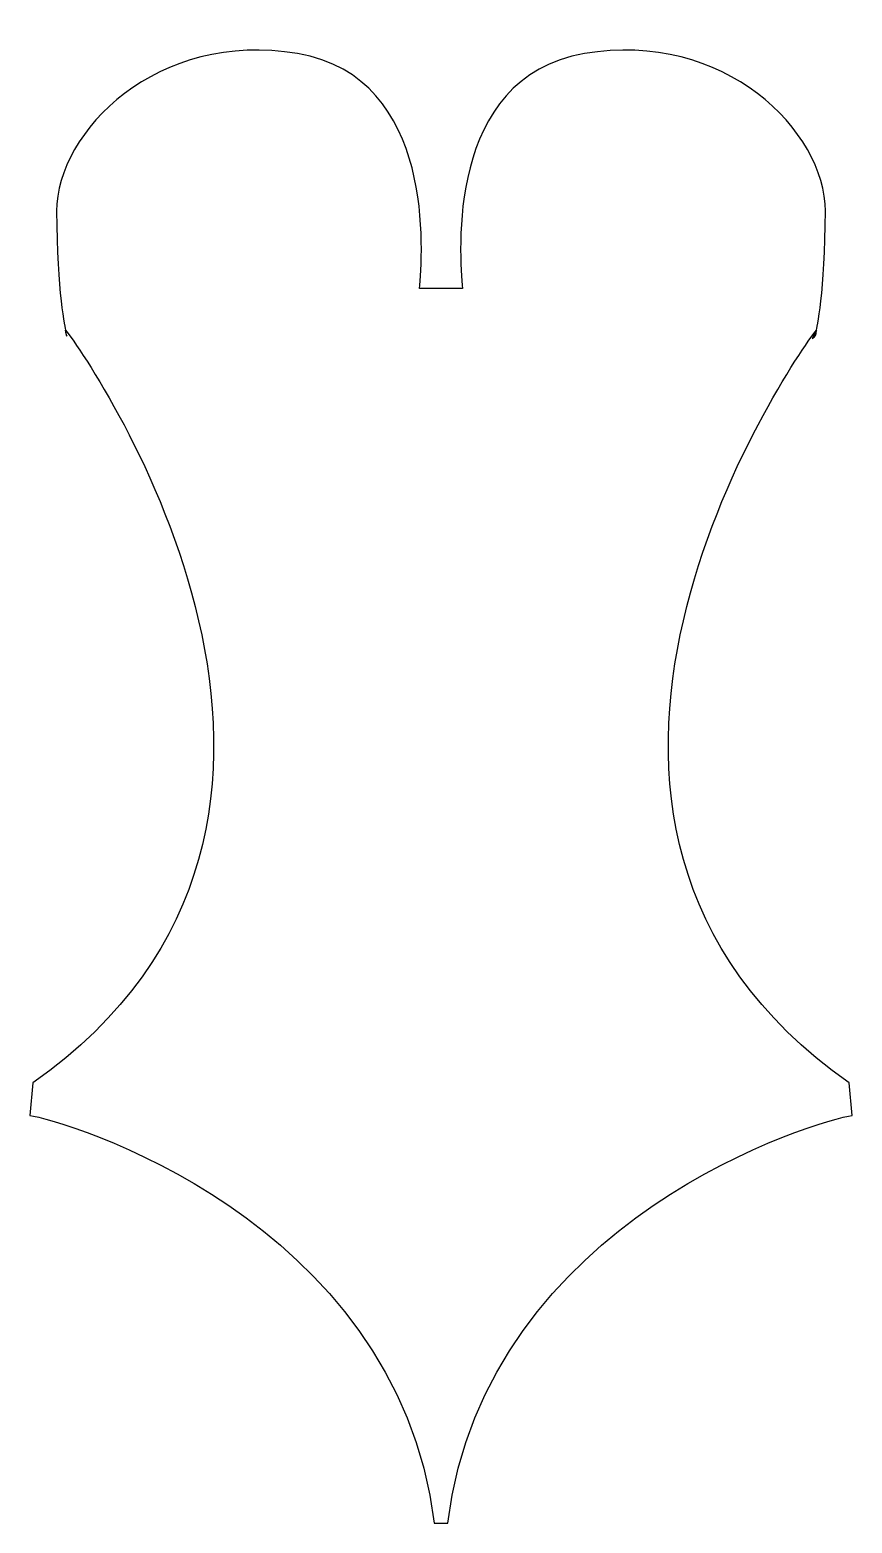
# Model space of a CAD drawing. Header units: centimetres. Extents: x -4.6 to 4.6, y -9.6 to 7.
import ezdxf

# ---------------------------------------------------------------- set-up
doc = ezdxf.new("R2010")
doc.units = ezdxf.units.CM
doc.header["$MEASUREMENT"] = 0
doc.layers.add('Camada 1', color=7, linetype='Continuous')

msp = doc.modelspace()

# ---------------------------------------------------------------- linework, layer by layer
at = {"layer": 'Camada 1'}
msp.add_open_spline([(4.17544, 3.61844), (3.87778, 3.25451), (0.40552, -1.83901), (4.53937, -4.74927), (4.53937, -4.74927), (4.53937, -4.74927), (4.57231, -5.11281), (4.57231, -5.11281), (4.57231, -5.11281), (4.24171, -5.14615), (0.50474, -6.23755), (0.07453, -9.64396), (0.07453, -9.64396), (0.07453, -9.64396), (-0.0743, -9.64396), (-0.0743, -9.64396), (-0.0743, -9.64396), (-0.5043, -6.23756), (-4.24149, -5.14615), (-4.57227, -5.11281), (-4.57227, -5.11281), (-4.57227, -5.11281), (-4.53914, -4.74927), (-4.53914, -4.74927), (-4.53914, -4.74927), (-0.40508, -1.83901), (-3.87773, 3.25448), (-4.17539, 3.61844), (-4.17539, 3.61844), (-4.17539, 3.61844), (-4.16094, 3.55216), (-4.16094, 3.55216), (-4.16094, 3.55216), (-4.17168, 3.5674), (-4.17539, 3.58753), (-4.17539, 3.61844), (-4.17539, 3.61844), (-4.17539, 3.61844), (-4.27461, 4.04826), (-4.27461, 4.94122), (-4.27461, 4.94122), (-4.27461, 5.83418), (-3.15008, 6.95872), (-1.5957, 6.69422), (-1.5957, 6.69422), (-0.04133, 6.42972), (-0.20664, 4.44516), (-0.23958, 4.08141), (-0.23958, 4.08141), (-0.23958, 4.08141), (-0.04114, 4.08141), (-0.04114, 4.08141), (-0.04114, 4.08141), (-0.04114, 4.08141), (0.04141, 4.08141), (0.04141, 4.08141), (0.04141, 4.08141), (0.04141, 4.08141), (0.23963, 4.08141), (0.23963, 4.08141), (0.23963, 4.08141), (0.20709, 4.44516), (0.04159, 6.42972), (1.59575, 6.69422), (1.59575, 6.69422), (3.15031, 6.95875), (4.27466, 5.83419), (4.27466, 4.94122), (4.27466, 4.94122), (4.27466, 4.04825), (4.17544, 3.61844), (4.17544, 3.61844), (4.17544, 3.61844), (4.17544, 3.56621), (4.16483, 3.5447), (4.12768, 3.52568), (4.12768, 3.52568), (4.12768, 3.52568), (4.17544, 3.61844), (4.17544, 3.61844)], degree=3, knots=[0, 0, 0, 0, 0.04761905, 0.04761905, 0.04761905, 0.04761905, 0.0952381, 0.0952381, 0.0952381, 0.0952381, 0.14285714, 0.14285714, 0.14285714, 0.14285714, 0.19047619, 0.19047619, 0.19047619, 0.19047619, 0.23809524, 0.23809524, 0.23809524, 0.23809524, 0.28571429, 0.28571429, 0.28571429, 0.28571429, 0.33333333, 0.33333333, 0.33333333, 0.33333333, 0.38095238, 0.38095238, 0.38095238, 0.38095238, 0.42857143, 0.42857143, 0.42857143, 0.42857143, 0.47619048, 0.47619048, 0.47619048, 0.47619048, 0.52380952, 0.52380952, 0.52380952, 0.52380952, 0.57142857, 0.57142857, 0.57142857, 0.57142857, 0.61904762, 0.61904762, 0.61904762, 0.61904762, 0.66666667, 0.66666667, 0.66666667, 0.66666667, 0.71428571, 0.71428571, 0.71428571, 0.71428571, 0.76190476, 0.76190476, 0.76190476, 0.76190476, 0.80952381, 0.80952381, 0.80952381, 0.80952381, 0.85714286, 0.85714286, 0.85714286, 0.85714286, 0.9047619, 0.9047619, 0.9047619, 0.9047619, 1, 1, 1, 1], dxfattribs=at)

doc.saveas('drawing.dxf')
